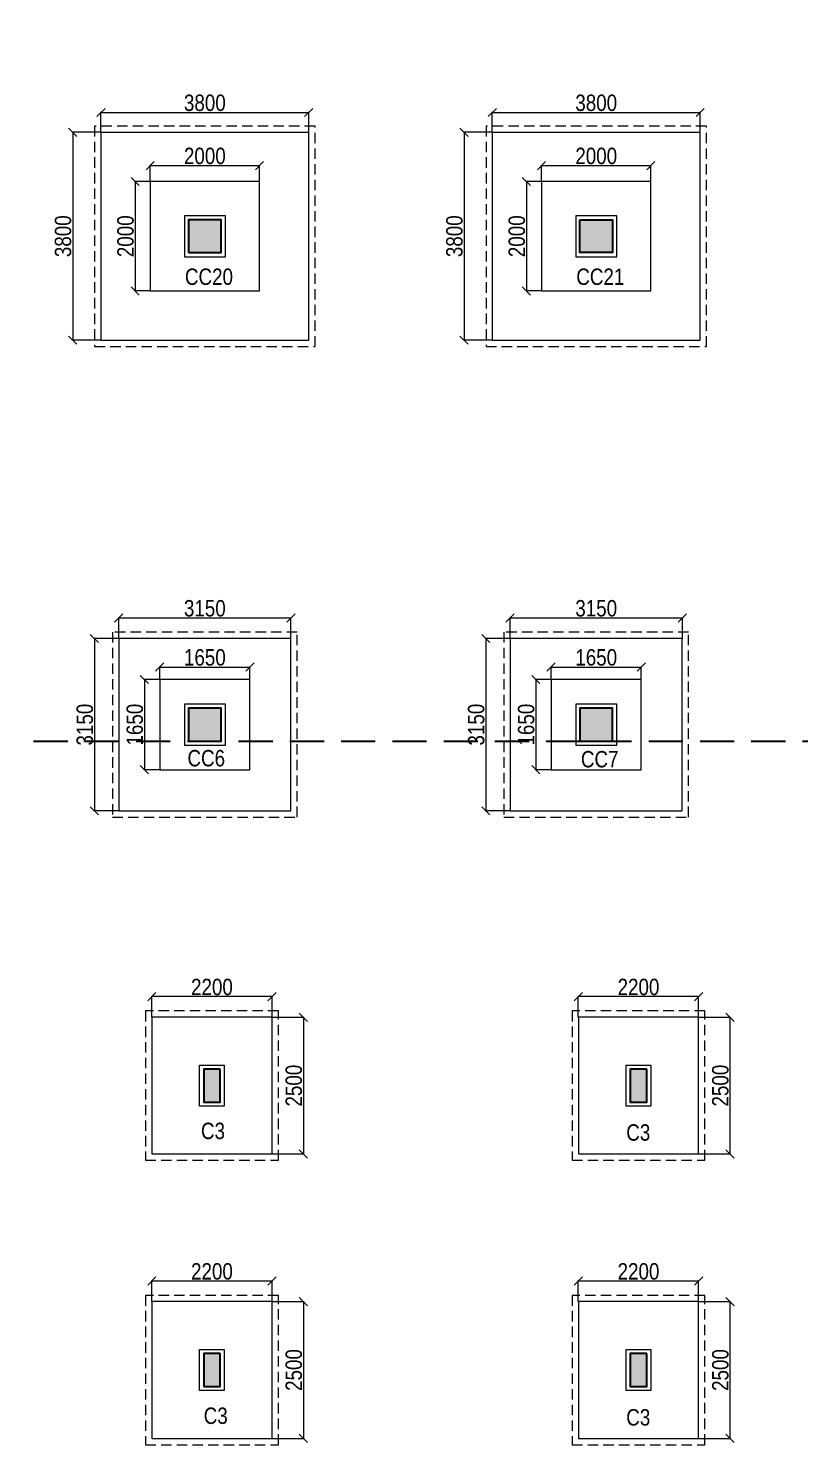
# Model space of a CAD drawing. Header units: millimetres. Extents: x 1112055 to 3390982, y -148532 to 766891.
# Drawn here: x 2015676 to 2029782, y 666647 to 692544 of the extents above; entities that cross this region are included whole.
import ezdxf

# ---------------------------------------------------------------- set-up
doc = ezdxf.new("R2010")
doc.units = ezdxf.units.MM
doc.header["$PDMODE"] = 35
doc.header["$PDSIZE"] = -25
doc.linetypes.add('DASHED2', pattern=[0.375, 0.25, -0.125])
doc.linetypes.add('Hidden', pattern=[9.525, 6.35, -3.175])
for name, color, linetype, lineweight in [('B COL. NO.', 3, 'Continuous', 20), ('B FINAL COLUMN', 1, 'Continuous', 30), ('B FOOTING', 49, 'Continuous', 20), ('B FOOTING DIM', 234, 'Continuous', 9), ('B P.C.C', 251, 'Continuous', 0)]:
    doc.layers.add(name, color=color, linetype=linetype, lineweight=lineweight)
doc.layers.add('B Pedestal', color=7, linetype='Continuous', lineweight=9, true_color=0x5c8948)
doc.layers.add('B-COL HT', color=7, linetype='Continuous', lineweight=0, true_color=0x4e4f45)
doc.styles.add('SWINC', font='swissc.ttf')
doc.dimstyles.new('BHOOMI', dxfattribs={"dimtxt": 230, "dimasz": 150, "dimexe": 10, "dimexo": 0, "dimgap": 25, "dimtad": 1, "dimdec": 0, "dimzin": 0, "dimdsep": 46, "dimtxsty": 'SWINC', "dimblk": 'OBLIQUE', "dimcen": 0.09, "dimclrd": 250, "dimclre": 250, "dimclrt": 256, "dimaunit": 1, "dimadec": 3, "dimazin": 0, "dimtfac": 1, "dimtdec": 0, "dimtofl": 0, "dimtmove": 1, "dimatfit": 3, "dimfxl": 100, "dimtolj": 1, "dimtzin": 0, "dimlwd": 9, "dimlwe": 5, "dimarcsym": 0})

# ---------------------------------------------------------------- blocks, each defined once
blk = doc.blocks.new('_Oblique')
at = {"color": 0, "linetype": 'ByBlock', "lineweight": -2}
blk.add_line((-0.5, -0.5), (0.5, 0.5), dxfattribs=at)
blk = doc.blocks.new('*D2907')
at = {"layer": 'B FOOTING DIM', "color": 250, "lineweight": 5, "ltscale": 0.5, "transparency": 16777216}
for p, q in [((2025734, 669262), (2025734, 669649)), ((2027934, 669639), (2025734, 669639)), ((2027934, 669262), (2027934, 669649))]:
    blk.add_line(p, q, dxfattribs=at)
at = {"layer": 'Defpoints', "color": 0, "transparency": 16777216}
for p in [(2025734, 669639), (2025734, 669262), (2027934, 669262)]:
    blk.add_point(p, dxfattribs=at)
at = {"layer": 'B FOOTING DIM', "color": 250, "lineweight": 5, "transparency": 16777216, "xscale": 150, "yscale": 150, "zscale": 150, "rotation": 180}
blk.add_blockref('_Oblique', (2025734, 669639), dxfattribs=at)
at = {"layer": 'B FOOTING DIM', "color": 250, "lineweight": 5, "transparency": 16777216, "xscale": 150, "yscale": 150, "zscale": 150}
blk.add_blockref('_Oblique', (2027934, 669639), dxfattribs=at)
at = {"layer": 'B FOOTING DIM', "transparency": 16777216, "insert": (2026834, 669814), "char_height": 300, "attachment_point": 5, "style": 'SWINC'}
blk.add_mtext('\\A1;2200', dxfattribs=at)
blk = doc.blocks.new('*D2908')
at = {"layer": 'B FOOTING DIM', "color": 250, "lineweight": 5, "ltscale": 0.5, "transparency": 16777216}
for p, q in [((2027934, 669262), (2028517, 669262)), ((2028507, 669262), (2028507, 666762)), ((2027934, 666762), (2028517, 666762))]:
    blk.add_line(p, q, dxfattribs=at)
at = {"layer": 'Defpoints', "color": 0, "transparency": 16777216}
for p in [(2027934, 669262), (2027934, 666762), (2028507, 666762)]:
    blk.add_point(p, dxfattribs=at)
at = {"layer": 'B FOOTING DIM', "color": 250, "lineweight": 5, "transparency": 16777216, "xscale": 150, "yscale": 150, "zscale": 150}
for p, rotation in [((2028507, 669262), 90), ((2028507, 666762), 270)]:
    blk.add_blockref('_Oblique', p, dxfattribs=dict(at, rotation=rotation))
at = {"layer": 'B FOOTING DIM', "transparency": 16777216, "insert": (2028332, 668012), "char_height": 300, "attachment_point": 5, "rotation": 90, "style": 'SWINC'}
blk.add_mtext('\\A1;2500', dxfattribs=at)
blk = doc.blocks.new('*D2909')
at = {"layer": 'B FOOTING DIM', "color": 250, "lineweight": 5, "ltscale": 0.5, "transparency": 16777216}
for p, q in [((2017934, 669262), (2017934, 669649)), ((2020134, 669639), (2017934, 669639)), ((2020134, 669262), (2020134, 669649))]:
    blk.add_line(p, q, dxfattribs=at)
at = {"layer": 'Defpoints', "color": 0, "transparency": 16777216}
for p in [(2017934, 669639), (2017934, 669262), (2020134, 669262)]:
    blk.add_point(p, dxfattribs=at)
at = {"layer": 'B FOOTING DIM', "color": 250, "lineweight": 5, "transparency": 16777216, "xscale": 150, "yscale": 150, "zscale": 150, "rotation": 180}
blk.add_blockref('_Oblique', (2017934, 669639), dxfattribs=at)
at = {"layer": 'B FOOTING DIM', "color": 250, "lineweight": 5, "transparency": 16777216, "xscale": 150, "yscale": 150, "zscale": 150}
blk.add_blockref('_Oblique', (2020134, 669639), dxfattribs=at)
at = {"layer": 'B FOOTING DIM', "transparency": 16777216, "insert": (2019034, 669814), "char_height": 300, "attachment_point": 5, "style": 'SWINC'}
blk.add_mtext('\\A1;2200', dxfattribs=at)
blk = doc.blocks.new('*D2910')
at = {"layer": 'B FOOTING DIM', "color": 250, "lineweight": 5, "ltscale": 0.5, "transparency": 16777216}
for p, q in [((2020134, 669262), (2020717, 669262)), ((2020707, 669262), (2020707, 666762)), ((2020134, 666762), (2020717, 666762))]:
    blk.add_line(p, q, dxfattribs=at)
at = {"layer": 'Defpoints', "color": 0, "transparency": 16777216}
for p in [(2020134, 669262), (2020134, 666762), (2020707, 666762)]:
    blk.add_point(p, dxfattribs=at)
at = {"layer": 'B FOOTING DIM', "color": 250, "lineweight": 5, "transparency": 16777216, "xscale": 150, "yscale": 150, "zscale": 150}
for p, rotation in [((2020707, 669262), 90), ((2020707, 666762), 270)]:
    blk.add_blockref('_Oblique', p, dxfattribs=dict(at, rotation=rotation))
at = {"layer": 'B FOOTING DIM', "transparency": 16777216, "insert": (2020532, 668012), "char_height": 300, "attachment_point": 5, "rotation": 90, "style": 'SWINC'}
blk.add_mtext('\\A1;2500', dxfattribs=at)
blk = doc.blocks.new('*D2911')
at = {"layer": 'B FOOTING DIM', "color": 250, "lineweight": 5, "ltscale": 0.5, "transparency": 16777216}
for p, q in [((2017934, 674462), (2017934, 674849)), ((2020134, 674839), (2017934, 674839)), ((2020134, 674462), (2020134, 674849))]:
    blk.add_line(p, q, dxfattribs=at)
at = {"layer": 'Defpoints', "color": 0, "transparency": 16777216}
for p in [(2017934, 674839), (2017934, 674462), (2020134, 674462)]:
    blk.add_point(p, dxfattribs=at)
at = {"layer": 'B FOOTING DIM', "color": 250, "lineweight": 5, "transparency": 16777216, "xscale": 150, "yscale": 150, "zscale": 150, "rotation": 180}
blk.add_blockref('_Oblique', (2017934, 674839), dxfattribs=at)
at = {"layer": 'B FOOTING DIM', "color": 250, "lineweight": 5, "transparency": 16777216, "xscale": 150, "yscale": 150, "zscale": 150}
blk.add_blockref('_Oblique', (2020134, 674839), dxfattribs=at)
at = {"layer": 'B FOOTING DIM', "transparency": 16777216, "insert": (2019034, 675014), "char_height": 300, "attachment_point": 5, "style": 'SWINC'}
blk.add_mtext('\\A1;2200', dxfattribs=at)
blk = doc.blocks.new('*D2912')
at = {"layer": 'B FOOTING DIM', "color": 250, "lineweight": 5, "ltscale": 0.5, "transparency": 16777216}
for p, q in [((2020134, 674462), (2020717, 674462)), ((2020707, 674462), (2020707, 671962)), ((2020134, 671962), (2020717, 671962))]:
    blk.add_line(p, q, dxfattribs=at)
at = {"layer": 'Defpoints', "color": 0, "transparency": 16777216}
for p in [(2020134, 674462), (2020134, 671962), (2020707, 671962)]:
    blk.add_point(p, dxfattribs=at)
at = {"layer": 'B FOOTING DIM', "color": 250, "lineweight": 5, "transparency": 16777216, "xscale": 150, "yscale": 150, "zscale": 150}
for p, rotation in [((2020707, 674462), 90), ((2020707, 671962), 270)]:
    blk.add_blockref('_Oblique', p, dxfattribs=dict(at, rotation=rotation))
at = {"layer": 'B FOOTING DIM', "transparency": 16777216, "insert": (2020532, 673212), "char_height": 300, "attachment_point": 5, "rotation": 90, "style": 'SWINC'}
blk.add_mtext('\\A1;2500', dxfattribs=at)
blk = doc.blocks.new('*D2913')
at = {"layer": 'B FOOTING DIM', "color": 250, "lineweight": 5, "ltscale": 0.5, "transparency": 16777216}
for p, q in [((2025734, 674462), (2025734, 674849)), ((2027934, 674839), (2025734, 674839)), ((2027934, 674462), (2027934, 674849))]:
    blk.add_line(p, q, dxfattribs=at)
at = {"layer": 'Defpoints', "color": 0, "transparency": 16777216}
for p in [(2025734, 674839), (2025734, 674462), (2027934, 674462)]:
    blk.add_point(p, dxfattribs=at)
at = {"layer": 'B FOOTING DIM', "color": 250, "lineweight": 5, "transparency": 16777216, "xscale": 150, "yscale": 150, "zscale": 150, "rotation": 180}
blk.add_blockref('_Oblique', (2025734, 674839), dxfattribs=at)
at = {"layer": 'B FOOTING DIM', "color": 250, "lineweight": 5, "transparency": 16777216, "xscale": 150, "yscale": 150, "zscale": 150}
blk.add_blockref('_Oblique', (2027934, 674839), dxfattribs=at)
at = {"layer": 'B FOOTING DIM', "transparency": 16777216, "insert": (2026834, 675014), "char_height": 300, "attachment_point": 5, "style": 'SWINC'}
blk.add_mtext('\\A1;2200', dxfattribs=at)
blk = doc.blocks.new('*D2914')
at = {"layer": 'B FOOTING DIM', "color": 250, "lineweight": 5, "ltscale": 0.5, "transparency": 16777216}
for p, q in [((2027934, 674462), (2028517, 674462)), ((2028507, 674462), (2028507, 671962)), ((2027934, 671962), (2028517, 671962))]:
    blk.add_line(p, q, dxfattribs=at)
at = {"layer": 'Defpoints', "color": 0, "transparency": 16777216}
for p in [(2027934, 674462), (2027934, 671962), (2028507, 671962)]:
    blk.add_point(p, dxfattribs=at)
at = {"layer": 'B FOOTING DIM', "color": 250, "lineweight": 5, "transparency": 16777216, "xscale": 150, "yscale": 150, "zscale": 150}
for p, rotation in [((2028507, 674462), 90), ((2028507, 671962), 270)]:
    blk.add_blockref('_Oblique', p, dxfattribs=dict(at, rotation=rotation))
at = {"layer": 'B FOOTING DIM', "transparency": 16777216, "insert": (2028332, 673212), "char_height": 300, "attachment_point": 5, "rotation": 90, "style": 'SWINC'}
blk.add_mtext('\\A1;2500', dxfattribs=at)
blk = doc.blocks.new('*D2951')
at = {"layer": 'B FOOTING DIM', "color": 250, "lineweight": 5, "ltscale": 0.5, "transparency": 16777216}
for p, q in [((2018079, 680637), (2018079, 680875)), ((2018079, 680865), (2019729, 680865)), ((2019729, 680637), (2019729, 680875))]:
    blk.add_line(p, q, dxfattribs=at)
at = {"layer": 'Defpoints', "color": 0, "transparency": 16777216}
for p in [(2019729, 680865), (2018079, 680637), (2019729, 680637)]:
    blk.add_point(p, dxfattribs=at)
at = {"layer": 'B FOOTING DIM', "color": 250, "lineweight": 5, "transparency": 16777216, "xscale": 150, "yscale": 150, "zscale": 150, "rotation": 180}
blk.add_blockref('_Oblique', (2018079, 680865), dxfattribs=at)
at = {"layer": 'B FOOTING DIM', "color": 250, "lineweight": 5, "transparency": 16777216, "xscale": 150, "yscale": 150, "zscale": 150}
blk.add_blockref('_Oblique', (2019729, 680865), dxfattribs=at)
at = {"layer": 'B FOOTING DIM', "transparency": 16777216, "insert": (2018904, 681040), "char_height": 300, "attachment_point": 5, "style": 'SWINC'}
blk.add_mtext('\\A1;1650', dxfattribs=at)
blk = doc.blocks.new('*D2952')
at = {"layer": 'B FOOTING DIM', "color": 250, "lineweight": 5, "ltscale": 0.5, "transparency": 16777216}
for p, q in [((2018079, 680637), (2017789, 680637)), ((2017799, 680637), (2017799, 678987)), ((2018079, 678987), (2017789, 678987))]:
    blk.add_line(p, q, dxfattribs=at)
at = {"layer": 'Defpoints', "color": 0, "transparency": 16777216}
for p in [(2018079, 680637), (2017799, 678987), (2018079, 678987)]:
    blk.add_point(p, dxfattribs=at)
at = {"layer": 'B FOOTING DIM', "color": 250, "lineweight": 5, "transparency": 16777216, "xscale": 150, "yscale": 150, "zscale": 150}
for p, rotation in [((2017799, 680637), 90), ((2017799, 678987), 270)]:
    blk.add_blockref('_Oblique', p, dxfattribs=dict(at, rotation=rotation))
at = {"layer": 'B FOOTING DIM', "transparency": 16777216, "insert": (2017624, 679812), "char_height": 300, "attachment_point": 5, "rotation": 90, "style": 'SWINC'}
blk.add_mtext('\\A1;1650', dxfattribs=at)
blk = doc.blocks.new('*D2953')
at = {"layer": 'B FOOTING DIM', "color": 250, "lineweight": 5, "ltscale": 0.5, "transparency": 16777216}
for p, q in [((2017329, 681387), (2017329, 681773)), ((2017329, 681763), (2020479, 681763)), ((2020479, 681387), (2020479, 681773))]:
    blk.add_line(p, q, dxfattribs=at)
at = {"layer": 'Defpoints', "color": 0, "transparency": 16777216}
for p in [(2020479, 681763), (2017329, 681387), (2020479, 681387)]:
    blk.add_point(p, dxfattribs=at)
at = {"layer": 'B FOOTING DIM', "color": 250, "lineweight": 5, "transparency": 16777216, "xscale": 150, "yscale": 150, "zscale": 150, "rotation": 180}
blk.add_blockref('_Oblique', (2017329, 681763), dxfattribs=at)
at = {"layer": 'B FOOTING DIM', "color": 250, "lineweight": 5, "transparency": 16777216, "xscale": 150, "yscale": 150, "zscale": 150}
blk.add_blockref('_Oblique', (2020479, 681763), dxfattribs=at)
at = {"layer": 'B FOOTING DIM', "transparency": 16777216, "insert": (2018904, 681938), "char_height": 300, "attachment_point": 5, "style": 'SWINC'}
blk.add_mtext('\\A1;3150', dxfattribs=at)
blk = doc.blocks.new('*D2954')
at = {"layer": 'B FOOTING DIM', "color": 250, "lineweight": 5, "ltscale": 0.5, "transparency": 16777216}
for p, q in [((2017329, 681387), (2016875, 681387)), ((2016885, 681387), (2016885, 678237)), ((2017329, 678237), (2016875, 678237))]:
    blk.add_line(p, q, dxfattribs=at)
at = {"layer": 'Defpoints', "color": 0, "transparency": 16777216}
for p in [(2017329, 681387), (2016885, 678237), (2017329, 678237)]:
    blk.add_point(p, dxfattribs=at)
at = {"layer": 'B FOOTING DIM', "color": 250, "lineweight": 5, "transparency": 16777216, "xscale": 150, "yscale": 150, "zscale": 150}
for p, rotation in [((2016885, 681387), 90), ((2016885, 678237), 270)]:
    blk.add_blockref('_Oblique', p, dxfattribs=dict(at, rotation=rotation))
at = {"layer": 'B FOOTING DIM', "transparency": 16777216, "insert": (2016710, 679812), "char_height": 300, "attachment_point": 5, "rotation": 90, "style": 'SWINC'}
blk.add_mtext('\\A1;3150', dxfattribs=at)
blk = doc.blocks.new('*D2955')
at = {"layer": 'B FOOTING DIM', "color": 250, "lineweight": 5, "ltscale": 0.5, "transparency": 16777216}
for p, q in [((2025236, 680637), (2025236, 680875)), ((2025236, 680865), (2026886, 680865)), ((2026886, 680637), (2026886, 680875))]:
    blk.add_line(p, q, dxfattribs=at)
at = {"layer": 'Defpoints', "color": 0, "transparency": 16777216}
for p in [(2026886, 680865), (2025236, 680637), (2026886, 680637)]:
    blk.add_point(p, dxfattribs=at)
at = {"layer": 'B FOOTING DIM', "color": 250, "lineweight": 5, "transparency": 16777216, "xscale": 150, "yscale": 150, "zscale": 150, "rotation": 180}
blk.add_blockref('_Oblique', (2025236, 680865), dxfattribs=at)
at = {"layer": 'B FOOTING DIM', "color": 250, "lineweight": 5, "transparency": 16777216, "xscale": 150, "yscale": 150, "zscale": 150}
blk.add_blockref('_Oblique', (2026886, 680865), dxfattribs=at)
at = {"layer": 'B FOOTING DIM', "transparency": 16777216, "insert": (2026061, 681040), "char_height": 300, "attachment_point": 5, "style": 'SWINC'}
blk.add_mtext('\\A1;1650', dxfattribs=at)
blk = doc.blocks.new('*D2956')
at = {"layer": 'B FOOTING DIM', "color": 250, "lineweight": 5, "ltscale": 0.5, "transparency": 16777216}
for p, q in [((2025236, 680637), (2024946, 680637)), ((2024956, 680637), (2024956, 678987)), ((2025236, 678987), (2024946, 678987))]:
    blk.add_line(p, q, dxfattribs=at)
at = {"layer": 'Defpoints', "color": 0, "transparency": 16777216}
for p in [(2025236, 680637), (2024956, 678987), (2025236, 678987)]:
    blk.add_point(p, dxfattribs=at)
at = {"layer": 'B FOOTING DIM', "color": 250, "lineweight": 5, "transparency": 16777216, "xscale": 150, "yscale": 150, "zscale": 150}
for p, rotation in [((2024956, 680637), 90), ((2024956, 678987), 270)]:
    blk.add_blockref('_Oblique', p, dxfattribs=dict(at, rotation=rotation))
at = {"layer": 'B FOOTING DIM', "transparency": 16777216, "insert": (2024781, 679812), "char_height": 300, "attachment_point": 5, "rotation": 90, "style": 'SWINC'}
blk.add_mtext('\\A1;1650', dxfattribs=at)
blk = doc.blocks.new('*D2957')
at = {"layer": 'B FOOTING DIM', "color": 250, "lineweight": 5, "ltscale": 0.5, "transparency": 16777216}
for p, q in [((2024486, 681387), (2024486, 681773)), ((2024486, 681763), (2027636, 681763)), ((2027636, 681387), (2027636, 681773))]:
    blk.add_line(p, q, dxfattribs=at)
at = {"layer": 'Defpoints', "color": 0, "transparency": 16777216}
for p in [(2027636, 681763), (2024486, 681387), (2027636, 681387)]:
    blk.add_point(p, dxfattribs=at)
at = {"layer": 'B FOOTING DIM', "color": 250, "lineweight": 5, "transparency": 16777216, "xscale": 150, "yscale": 150, "zscale": 150, "rotation": 180}
blk.add_blockref('_Oblique', (2024486, 681763), dxfattribs=at)
at = {"layer": 'B FOOTING DIM', "color": 250, "lineweight": 5, "transparency": 16777216, "xscale": 150, "yscale": 150, "zscale": 150}
blk.add_blockref('_Oblique', (2027636, 681763), dxfattribs=at)
at = {"layer": 'B FOOTING DIM', "transparency": 16777216, "insert": (2026061, 681938), "char_height": 300, "attachment_point": 5, "style": 'SWINC'}
blk.add_mtext('\\A1;3150', dxfattribs=at)
blk = doc.blocks.new('*D2958')
at = {"layer": 'B FOOTING DIM', "color": 250, "lineweight": 5, "ltscale": 0.5, "transparency": 16777216}
for p, q in [((2024486, 681387), (2024032, 681387)), ((2024042, 681387), (2024042, 678237)), ((2024486, 678237), (2024032, 678237))]:
    blk.add_line(p, q, dxfattribs=at)
at = {"layer": 'Defpoints', "color": 0, "transparency": 16777216}
for p in [(2024486, 681387), (2024042, 678237), (2024486, 678237)]:
    blk.add_point(p, dxfattribs=at)
at = {"layer": 'B FOOTING DIM', "color": 250, "lineweight": 5, "transparency": 16777216, "xscale": 150, "yscale": 150, "zscale": 150}
for p, rotation in [((2024042, 681387), 90), ((2024042, 678237), 270)]:
    blk.add_blockref('_Oblique', p, dxfattribs=dict(at, rotation=rotation))
at = {"layer": 'B FOOTING DIM', "transparency": 16777216, "insert": (2023867, 679812), "char_height": 300, "attachment_point": 5, "rotation": 90, "style": 'SWINC'}
blk.add_mtext('\\A1;3150', dxfattribs=at)
blk = doc.blocks.new('*D3011')
at = {"layer": 'B FOOTING DIM', "color": 250, "lineweight": 5, "ltscale": 0.5, "transparency": 16777216}
for p, q in [((2017004, 690642), (2017004, 691015)), ((2017004, 691005), (2020804, 691005)), ((2020804, 690642), (2020804, 691015))]:
    blk.add_line(p, q, dxfattribs=at)
at = {"layer": 'Defpoints', "color": 0, "transparency": 16777216}
for p in [(2020804, 691005), (2017004, 690642), (2020804, 690642)]:
    blk.add_point(p, dxfattribs=at)
at = {"layer": 'B FOOTING DIM', "color": 250, "lineweight": 5, "transparency": 16777216, "xscale": 150, "yscale": 150, "zscale": 150, "rotation": 180}
blk.add_blockref('_Oblique', (2017004, 691005), dxfattribs=at)
at = {"layer": 'B FOOTING DIM', "color": 250, "lineweight": 5, "transparency": 16777216, "xscale": 150, "yscale": 150, "zscale": 150}
blk.add_blockref('_Oblique', (2020804, 691005), dxfattribs=at)
at = {"layer": 'B FOOTING DIM', "transparency": 16777216, "insert": (2018904, 691180), "char_height": 300, "attachment_point": 5, "style": 'SWINC'}
blk.add_mtext('\\A1;3800', dxfattribs=at)
blk = doc.blocks.new('*D3012')
at = {"layer": 'B FOOTING DIM', "color": 250, "lineweight": 5, "ltscale": 0.5, "transparency": 16777216}
for p, q in [((2017004, 690642), (2016477, 690642)), ((2016487, 690642), (2016487, 686842)), ((2017004, 686842), (2016477, 686842))]:
    blk.add_line(p, q, dxfattribs=at)
at = {"layer": 'Defpoints', "color": 0, "transparency": 16777216}
for p in [(2017004, 690642), (2016487, 686842), (2017004, 686842)]:
    blk.add_point(p, dxfattribs=at)
at = {"layer": 'B FOOTING DIM', "color": 250, "lineweight": 5, "transparency": 16777216, "xscale": 150, "yscale": 150, "zscale": 150}
for p, rotation in [((2016487, 690642), 90), ((2016487, 686842), 270)]:
    blk.add_blockref('_Oblique', p, dxfattribs=dict(at, rotation=rotation))
at = {"layer": 'B FOOTING DIM', "transparency": 16777216, "insert": (2016312, 688742), "char_height": 300, "attachment_point": 5, "rotation": 90, "style": 'SWINC'}
blk.add_mtext('\\A1;3800', dxfattribs=at)
blk = doc.blocks.new('*D3013')
at = {"layer": 'B FOOTING DIM', "color": 250, "lineweight": 5, "ltscale": 0.5, "transparency": 16777216}
for p, q in [((2017904, 689742), (2017904, 690044)), ((2017904, 690034), (2019904, 690034)), ((2019904, 689742), (2019904, 690044))]:
    blk.add_line(p, q, dxfattribs=at)
at = {"layer": 'Defpoints', "color": 0, "transparency": 16777216}
for p in [(2019904, 690034), (2017904, 689742), (2019904, 689742)]:
    blk.add_point(p, dxfattribs=at)
at = {"layer": 'B FOOTING DIM', "color": 250, "lineweight": 5, "transparency": 16777216, "xscale": 150, "yscale": 150, "zscale": 150, "rotation": 180}
blk.add_blockref('_Oblique', (2017904, 690034), dxfattribs=at)
at = {"layer": 'B FOOTING DIM', "color": 250, "lineweight": 5, "transparency": 16777216, "xscale": 150, "yscale": 150, "zscale": 150}
blk.add_blockref('_Oblique', (2019904, 690034), dxfattribs=at)
at = {"layer": 'B FOOTING DIM', "transparency": 16777216, "insert": (2018904, 690209), "char_height": 300, "attachment_point": 5, "style": 'SWINC'}
blk.add_mtext('\\A1;2000', dxfattribs=at)
blk = doc.blocks.new('*D3014')
at = {"layer": 'B FOOTING DIM', "color": 250, "lineweight": 5, "ltscale": 0.5, "transparency": 16777216}
for p, q in [((2017904, 689742), (2017619, 689742)), ((2017629, 689742), (2017629, 687742)), ((2017904, 687742), (2017619, 687742))]:
    blk.add_line(p, q, dxfattribs=at)
at = {"layer": 'Defpoints', "color": 0, "transparency": 16777216}
for p in [(2017904, 689742), (2017629, 687742), (2017904, 687742)]:
    blk.add_point(p, dxfattribs=at)
at = {"layer": 'B FOOTING DIM', "color": 250, "lineweight": 5, "transparency": 16777216, "xscale": 150, "yscale": 150, "zscale": 150}
for p, rotation in [((2017629, 689742), 90), ((2017629, 687742), 270)]:
    blk.add_blockref('_Oblique', p, dxfattribs=dict(at, rotation=rotation))
at = {"layer": 'B FOOTING DIM', "transparency": 16777216, "insert": (2017454, 688742), "char_height": 300, "attachment_point": 5, "rotation": 90, "style": 'SWINC'}
blk.add_mtext('\\A1;2000', dxfattribs=at)
blk = doc.blocks.new('*D3015')
at = {"layer": 'B FOOTING DIM', "color": 250, "lineweight": 5, "ltscale": 0.5, "transparency": 16777216}
for p, q in [((2024161, 690642), (2024161, 691015)), ((2024161, 691005), (2027961, 691005)), ((2027961, 690642), (2027961, 691015))]:
    blk.add_line(p, q, dxfattribs=at)
at = {"layer": 'Defpoints', "color": 0, "transparency": 16777216}
for p in [(2027961, 691005), (2024161, 690642), (2027961, 690642)]:
    blk.add_point(p, dxfattribs=at)
at = {"layer": 'B FOOTING DIM', "color": 250, "lineweight": 5, "transparency": 16777216, "xscale": 150, "yscale": 150, "zscale": 150, "rotation": 180}
blk.add_blockref('_Oblique', (2024161, 691005), dxfattribs=at)
at = {"layer": 'B FOOTING DIM', "color": 250, "lineweight": 5, "transparency": 16777216, "xscale": 150, "yscale": 150, "zscale": 150}
blk.add_blockref('_Oblique', (2027961, 691005), dxfattribs=at)
at = {"layer": 'B FOOTING DIM', "transparency": 16777216, "insert": (2026061, 691180), "char_height": 300, "attachment_point": 5, "style": 'SWINC'}
blk.add_mtext('\\A1;3800', dxfattribs=at)
blk = doc.blocks.new('*D3016')
at = {"layer": 'B FOOTING DIM', "color": 250, "lineweight": 5, "ltscale": 0.5, "transparency": 16777216}
for p, q in [((2024161, 690642), (2023634, 690642)), ((2023644, 690642), (2023644, 686842)), ((2024161, 686842), (2023634, 686842))]:
    blk.add_line(p, q, dxfattribs=at)
at = {"layer": 'Defpoints', "color": 0, "transparency": 16777216}
for p in [(2024161, 690642), (2023644, 686842), (2024161, 686842)]:
    blk.add_point(p, dxfattribs=at)
at = {"layer": 'B FOOTING DIM', "color": 250, "lineweight": 5, "transparency": 16777216, "xscale": 150, "yscale": 150, "zscale": 150}
for p, rotation in [((2023644, 690642), 90), ((2023644, 686842), 270)]:
    blk.add_blockref('_Oblique', p, dxfattribs=dict(at, rotation=rotation))
at = {"layer": 'B FOOTING DIM', "transparency": 16777216, "insert": (2023469, 688742), "char_height": 300, "attachment_point": 5, "rotation": 90, "style": 'SWINC'}
blk.add_mtext('\\A1;3800', dxfattribs=at)
blk = doc.blocks.new('*D3017')
at = {"layer": 'B FOOTING DIM', "color": 250, "lineweight": 5, "ltscale": 0.5, "transparency": 16777216}
for p, q in [((2025061, 689742), (2025061, 690044)), ((2025061, 690034), (2027061, 690034)), ((2027061, 689742), (2027061, 690044))]:
    blk.add_line(p, q, dxfattribs=at)
at = {"layer": 'Defpoints', "color": 0, "transparency": 16777216}
for p in [(2027061, 690034), (2025061, 689742), (2027061, 689742)]:
    blk.add_point(p, dxfattribs=at)
at = {"layer": 'B FOOTING DIM', "color": 250, "lineweight": 5, "transparency": 16777216, "xscale": 150, "yscale": 150, "zscale": 150, "rotation": 180}
blk.add_blockref('_Oblique', (2025061, 690034), dxfattribs=at)
at = {"layer": 'B FOOTING DIM', "color": 250, "lineweight": 5, "transparency": 16777216, "xscale": 150, "yscale": 150, "zscale": 150}
blk.add_blockref('_Oblique', (2027061, 690034), dxfattribs=at)
at = {"layer": 'B FOOTING DIM', "transparency": 16777216, "insert": (2026061, 690209), "char_height": 300, "attachment_point": 5, "style": 'SWINC'}
blk.add_mtext('\\A1;2000', dxfattribs=at)
blk = doc.blocks.new('*D3018')
at = {"layer": 'B FOOTING DIM', "color": 250, "lineweight": 5, "ltscale": 0.5, "transparency": 16777216}
for p, q in [((2025061, 689742), (2024775, 689742)), ((2024785, 689742), (2024785, 687742)), ((2025061, 687742), (2024775, 687742))]:
    blk.add_line(p, q, dxfattribs=at)
at = {"layer": 'Defpoints', "color": 0, "transparency": 16777216}
for p in [(2025061, 689742), (2024785, 687742), (2025061, 687742)]:
    blk.add_point(p, dxfattribs=at)
at = {"layer": 'B FOOTING DIM', "color": 250, "lineweight": 5, "transparency": 16777216, "xscale": 150, "yscale": 150, "zscale": 150}
for p, rotation in [((2024785, 689742), 90), ((2024785, 687742), 270)]:
    blk.add_blockref('_Oblique', p, dxfattribs=dict(at, rotation=rotation))
at = {"layer": 'B FOOTING DIM', "transparency": 16777216, "insert": (2024610, 688742), "char_height": 300, "attachment_point": 5, "rotation": 90, "style": 'SWINC'}
blk.add_mtext('\\A1;2000', dxfattribs=at)

msp = doc.modelspace()

# ---------------------------------------------------------------- hatches: boundary and pattern name
at = {"layer": 'B-COL HT', "lineweight": 0}
h = msp.add_hatch(color=250, dxfattribs=at)
h.dxf.hatch_style = 1
h.paths.add_polyline_path([(2018604.1, 688441.9), (2019204.1, 688441.9), (2019204.1, 689041.9), (2018604.1, 689041.9)])
h = msp.add_hatch(color=250, dxfattribs=at)
h.dxf.hatch_style = 1
h.paths.add_polyline_path([(2025760.8, 689041.9), (2026360.8, 689041.9), (2026360.8, 688441.9), (2025760.8, 688441.9)])
h = msp.add_hatch(color=250, dxfattribs=at)
h.dxf.hatch_style = 1
h.paths.add_polyline_path([(2018604.1, 679511.9), (2019204.1, 679511.9), (2019204.1, 680111.9), (2018604.1, 680111.9)])
h = msp.add_hatch(color=250, dxfattribs=at)
h.dxf.hatch_style = 1
h.paths.add_polyline_path([(2025760.8, 679511.9), (2026360.8, 679511.9), (2026360.8, 680111.9), (2025760.8, 680111.9)])
h = msp.add_hatch(color=250, dxfattribs=at)
h.dxf.hatch_style = 1
h.paths.add_polyline_path([(2019184.1, 673511.9), (2018884.1, 673511.9), (2018884.1, 672911.9), (2019184.1, 672911.9)])
h = msp.add_hatch(color=250, dxfattribs=at)
h.dxf.hatch_style = 1
h.paths.add_polyline_path([(2026984.1, 673511.9), (2026684.1, 673511.9), (2026684.1, 672911.9), (2026984.1, 672911.9)])
h = msp.add_hatch(color=250, dxfattribs=at)
h.dxf.hatch_style = 1
h.paths.add_polyline_path([(2019184.1, 668311.9), (2018884.1, 668311.9), (2018884.1, 667711.9), (2019184.1, 667711.9)])
h = msp.add_hatch(color=250, dxfattribs=at)
h.dxf.hatch_style = 1
h.paths.add_polyline_path([(2026984.1, 668311.9), (2026684.1, 668311.9), (2026684.1, 667711.9), (2026984.1, 667711.9)])

# ---------------------------------------------------------------- linework, layer by layer
at = {"color": 16, "linetype": 'DASHED2', "lineweight": 30, "ltscale": 2500}
msp.add_lwpolyline([(1996084.1, 679511.9), (2048434.1, 679511.9), (2048434.1, 721356.9), (1996084.1, 721356.9)], close=True, dxfattribs=at)
at = {"layer": 'B FINAL COLUMN'}
for points in [[(2018604.1, 688441.9), (2019204.1, 688441.9), (2019204.1, 689041.9), (2018604.1, 689041.9)], [(2025760.8, 689041.9), (2026360.8, 689041.9), (2026360.8, 688441.9), (2025760.8, 688441.9)], [(2018604.1, 679511.9), (2019204.1, 679511.9), (2019204.1, 680111.9), (2018604.1, 680111.9)], [(2025760.8, 679511.9), (2026360.8, 679511.9), (2026360.8, 680111.9), (2025760.8, 680111.9)]]:
    msp.add_lwpolyline(points, close=True, dxfattribs=at)
at = {"layer": 'B FINAL COLUMN', "color": 5, "lineweight": 30}
for points in [[(2019184.1, 673511.9), (2018884.1, 673511.9), (2018884.1, 672911.9), (2019184.1, 672911.9)], [(2026984.1, 673511.9), (2026684.1, 673511.9), (2026684.1, 672911.9), (2026984.1, 672911.9)], [(2019184.1, 668311.9), (2018884.1, 668311.9), (2018884.1, 667711.9), (2019184.1, 667711.9)], [(2026984.1, 668311.9), (2026684.1, 668311.9), (2026684.1, 667711.9), (2026984.1, 667711.9)]]:
    msp.add_lwpolyline(points, close=True, dxfattribs=at)
at = {"layer": 'B FOOTING'}
for points in [[(2017004.1, 686841.9), (2020804.1, 686841.9), (2020804.1, 690641.9), (2017004.1, 690641.9)], [(2024160.8, 686841.9), (2027960.8, 686841.9), (2027960.8, 690641.9), (2024160.8, 690641.9)], [(2017904.1, 687741.9), (2019904.1, 687741.9), (2019904.1, 689741.9), (2017904.1, 689741.9)], [(2025060.8, 687741.9), (2027060.8, 687741.9), (2027060.8, 689741.9), (2025060.8, 689741.9)], [(2017329.1, 678236.9), (2020479.1, 678236.9), (2020479.1, 681386.9), (2017329.1, 681386.9)], [(2024485.8, 678236.9), (2027635.8, 678236.9), (2027635.8, 681386.9), (2024485.8, 681386.9)], [(2018079.1, 678986.9), (2019729.1, 678986.9), (2019729.1, 680636.9), (2018079.1, 680636.9)], [(2025235.8, 678986.9), (2026885.8, 678986.9), (2026885.8, 680636.9), (2025235.8, 680636.9)], [(2017934.1, 671961.9), (2020134.1, 671961.9), (2020134.1, 674461.9), (2017934.1, 674461.9)], [(2025734.1, 671961.9), (2027934.1, 671961.9), (2027934.1, 674461.9), (2025734.1, 674461.9)], [(2017934.1, 666761.9), (2020134.1, 666761.9), (2020134.1, 669261.9), (2017934.1, 669261.9)], [(2025734.1, 666761.9), (2027934.1, 666761.9), (2027934.1, 669261.9), (2025734.1, 669261.9)]]:
    msp.add_lwpolyline(points, close=True, dxfattribs=at)
at = {"layer": 'B P.C.C', "color": 250, "linetype": 'Hidden', "lineweight": 0, "ltscale": 30}
for points in [[(2016889.1, 686726.9), (2020919.1, 686726.9), (2020919.1, 690756.9), (2016889.1, 690756.9)], [(2024045.8, 686726.9), (2028075.8, 686726.9), (2028075.8, 690756.9), (2024045.8, 690756.9)], [(2017214.1, 678121.9), (2020594.1, 678121.9), (2020594.1, 681501.9), (2017214.1, 681501.9)], [(2024370.8, 678121.9), (2027750.8, 678121.9), (2027750.8, 681501.9), (2024370.8, 681501.9)], [(2017819.1, 671846.9), (2020249.1, 671846.9), (2020249.1, 674576.9), (2017819.1, 674576.9)], [(2025619.1, 671846.9), (2028049.1, 671846.9), (2028049.1, 674576.9), (2025619.1, 674576.9)], [(2017819.1, 666646.9), (2020249.1, 666646.9), (2020249.1, 669376.9), (2017819.1, 669376.9)], [(2025619.1, 666646.9), (2028049.1, 666646.9), (2028049.1, 669376.9), (2025619.1, 669376.9)]]:
    msp.add_lwpolyline(points, close=True, dxfattribs=at)
at = {"layer": 'B Pedestal', "color": 87, "lineweight": 9}
for points in [[(2018529.1, 688366.9), (2019279.1, 688366.9), (2019279.1, 689116.9), (2018529.1, 689116.9)], [(2025685.8, 688366.9), (2026435.8, 688366.9), (2026435.8, 689116.9), (2025685.8, 689116.9)], [(2018529.1, 679436.9), (2019279.1, 679436.9), (2019279.1, 680186.9), (2018529.1, 680186.9)], [(2025685.8, 679436.9), (2026435.8, 679436.9), (2026435.8, 680186.9), (2025685.8, 680186.9)], [(2019259.1, 672836.9), (2018809.1, 672836.9), (2018809.1, 673586.9), (2019259.1, 673586.9)], [(2027059.1, 672836.9), (2026609.1, 672836.9), (2026609.1, 673586.9), (2027059.1, 673586.9)], [(2019259.1, 667636.9), (2018809.1, 667636.9), (2018809.1, 668386.9), (2019259.1, 668386.9)], [(2027059.1, 667636.9), (2026609.1, 667636.9), (2026609.1, 668386.9), (2027059.1, 668386.9)]]:
    msp.add_lwpolyline(points, close=True, dxfattribs=at)

# ---------------------------------------------------------------- texts
at = {"layer": 'B COL. NO.', "style": 'SWINC'}
for s, p in [('CC20', (2018540.3, 687851.7)), ('CC21', (2025697, 687851.7)), ('CC6', (2018586.7, 679048.9)), ('CC7', (2025781.4, 679030.3)), ('C3', (2018833.6, 672234.1)), ('C3', (2026610.6, 672204.9)), ('C3', (2018883.6, 667025.8)), ('C3', (2026610.6, 666996.6))]:
    msp.add_text(s, height=300, dxfattribs=at).set_placement(p)

# ---------------------------------------------------------------- dimensions: what is measured, and where the dimension line sits
at = {"layer": 'B FOOTING DIM', "color": 250, "ltscale": 0.5}
for base, p1, p2, picture, middle in [((2020804.1, 691005.3), (2017004.1, 690641.9), (2020804.1, 690641.9), '*D3011', (2018904.1, 691180.3)), ((2027960.8, 691005.3), (2024160.8, 690641.9), (2027960.8, 690641.9), '*D3015', (2026060.8, 691180.3)), ((2019904.1, 690034.3), (2017904.1, 689741.9), (2019904.1, 689741.9), '*D3013', (2018904.1, 690209.3)), ((2027060.8, 690034.3), (2025060.8, 689741.9), (2027060.8, 689741.9), '*D3017', (2026060.8, 690209.3)), ((2020479.1, 681763.1), (2017329.1, 681386.9), (2020479.1, 681386.9), '*D2953', (2018904.1, 681938.1)), ((2027635.8, 681763.1), (2024485.8, 681386.9), (2027635.8, 681386.9), '*D2957', (2026060.8, 681938.1)), ((2019729.1, 680865.1), (2018079.1, 680636.9), (2019729.1, 680636.9), '*D2951', (2018904.1, 681040.1)), ((2026885.8, 680865.1), (2025235.8, 680636.9), (2026885.8, 680636.9), '*D2955', (2026060.8, 681040.1)), ((2017934.1, 674839.1), (2020134.1, 674461.9), (2017934.1, 674461.9), '*D2911', (2019034.1, 675014.1)), ((2025734.1, 674839.1), (2027934.1, 674461.9), (2025734.1, 674461.9), '*D2913', (2026834.1, 675014.1)), ((2017934.1, 669639.2), (2020134.1, 669261.9), (2017934.1, 669261.9), '*D2909', (2019034.1, 669814.2)), ((2025734.1, 669639.2), (2027934.1, 669261.9), (2025734.1, 669261.9), '*D2907', (2026834.1, 669814.2))]:
    dim = msp.add_linear_dim(base=base, p1=p1, p2=p2, dimstyle='BHOOMI', override={"dimtxt": 300, "dimlwd": 5}, dxfattribs=at)
    dim.commit()
    dim.dimension.update_dxf_attribs({"geometry": picture, "text_midpoint": middle})
for base, p1, p2, angle, picture, middle in [((2016487, 686841.9), (2017004.1, 690641.9), (2017004.1, 686841.9), 90, '*D3012', (2016312, 688741.9)), ((2023643.7, 686841.9), (2024160.8, 690641.9), (2024160.8, 686841.9), 90, '*D3016', (2023468.7, 688741.9)), ((2017628.8, 687741.9), (2017904.1, 689741.9), (2017904.1, 687741.9), 90, '*D3014', (2017453.8, 688741.9)), ((2024785.5, 687741.9), (2025060.8, 689741.9), (2025060.8, 687741.9), 90, '*D3018', (2024610.5, 688741.9)), ((2016885.2, 678236.9), (2017329.1, 681386.9), (2017329.1, 678236.9), 90, '*D2954', (2016710.2, 679811.9)), ((2024041.9, 678236.9), (2024485.8, 681386.9), (2024485.8, 678236.9), 90, '*D2958', (2023866.9, 679811.9)), ((2017799.5, 678986.9), (2018079.1, 680636.9), (2018079.1, 678986.9), 90, '*D2952', (2017624.5, 679811.9)), ((2024956.1, 678986.9), (2025235.8, 680636.9), (2025235.8, 678986.9), 90, '*D2956', (2024781.1, 679811.9)), ((2020707, 671961.9), (2020134.1, 674461.9), (2020134.1, 671961.9), 270, '*D2912', (2020532, 673211.9)), ((2028507, 671961.9), (2027934.1, 674461.9), (2027934.1, 671961.9), 270, '*D2914', (2028332, 673211.9)), ((2020707, 666761.9), (2020134.1, 669261.9), (2020134.1, 666761.9), 270, '*D2910', (2020532, 668011.9)), ((2028507, 666761.9), (2027934.1, 669261.9), (2027934.1, 666761.9), 270, '*D2908', (2028332, 668011.9))]:
    dim = msp.add_linear_dim(base=base, p1=p1, p2=p2, angle=angle, dimstyle='BHOOMI', override={"dimtxt": 300, "dimlwd": 5}, dxfattribs=at)
    dim.commit()
    dim.dimension.update_dxf_attribs({"geometry": picture, "text_midpoint": middle})

doc.saveas('drawing.dxf')
